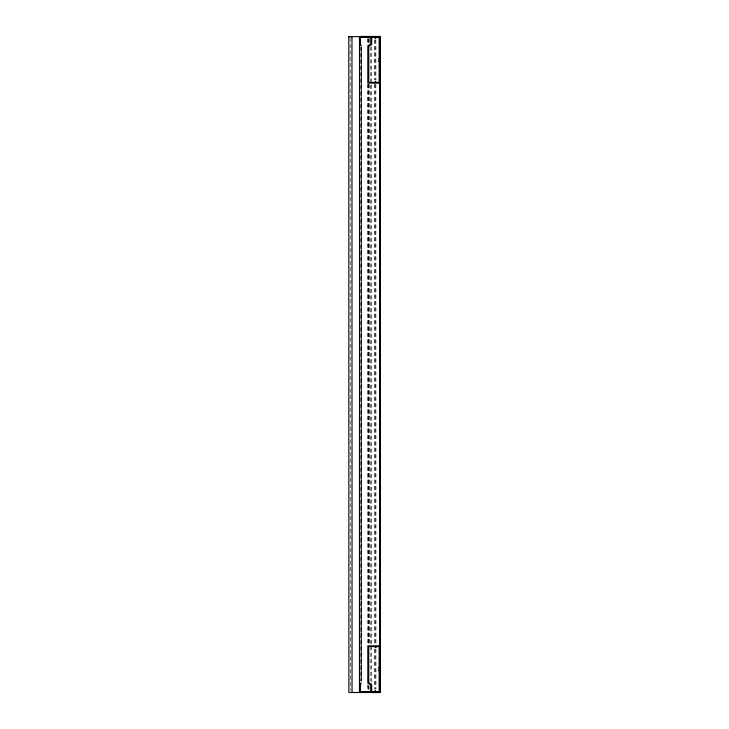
<?xml version="1.0" encoding="UTF-8"?>
<svg xmlns="http://www.w3.org/2000/svg" width="729" height="729" viewBox="0 0 729 729"><rect width="100%" height="100%" fill="white"/><g stroke="black" fill="none" stroke-linecap="round" stroke-linejoin="round"><path stroke-width="0.55" stroke-dasharray="3.65 2.73" d="M375.882 39.867L375.9 79.999M375.882 84.282L375.964 644.728M375.936 649.202L375.973 689.133M374.952 39.867L374.961 79.999M374.952 84.282L375.025 644.728M374.952 649.202L375.034 689.133M374.897 39.867L374.897 79.725M374.897 84.282L374.897 644.646M374.897 649.202L374.897 689.06M371.672 46.702L371.754 682.244M370.742 46.911L370.815 681.105M369.002 38.974L369.002 42.391M369.011 84.518L369.074 644.7M368.992 38.728L368.992 43.284M368.992 84.282L368.992 644.646M368.992 685.643L368.992 690.199M368.765 38.728L368.765 43.284M368.765 84.282L368.838 644.728M368.765 685.643L368.847 690.272M368.017 38.728L368.017 43.567M368.017 84.282L368.09 644.728M368.017 685.643L368.099 690.272M367.826 38.728L367.817 44.214M367.826 84.282L367.963 644.728M367.817 684.713L367.963 690.272M361.256 681.305L361.229 46.92L361.183 681.105M361.092 47.841L361.092 681.096M360.901 46.929L360.973 681.105M350.166 37.817L350.239 690.208"/><path stroke-width="1.09" d="M380.082 36.732L380.101 692.295M380.091 83.17L367.817 83.124L367.817 45.818L370.724 43.95L370.724 37.389L360.418 37.389L360.418 43.95L361.21 45.599L359.506 45.727M359.479 683.301L361.21 683.337L360.418 684.987L360.418 691.548L370.724 691.548L370.724 684.987L367.817 683.109L367.817 645.812L380.101 645.812M350.239 692.486L348.89 692.495L348.808 36.678L380.101 36.669M359.479 692.295L359.552 36.66M374.988 692.486L376.018 692.55M361.192 36.678L360.436 36.678M351.378 36.678L351.97 36.678L352.043 692.495L351.46 692.495M361.229 692.495L360.509 692.486M349.884 692.495L380.183 692.55L380.101 36.45L359.488 36.45L359.616 692.477M349.802 36.678L348.817 36.678M380.073 36.45L380 692.55M375.927 38.026L375.408 38.61L374.943 37.389L371.662 37.389L371.662 44.46L368.756 46.337L368.756 82.368L374.943 82.368L375.408 81.156L375.882 82.368L379.162 82.368L379.162 61.282L378.46 61.054L379.162 60.817L379.162 58.94L378.46 58.712L379.162 58.475L379.162 37.389L375.882 37.389L375.927 38.026M375.927 647.197L375.408 647.78L374.943 646.559L368.756 646.559L368.756 682.599L371.662 684.476L371.662 691.548L374.943 691.548L375.408 690.327L375.882 691.548L379.162 691.548L379.162 670.461L378.46 670.224L379.162 669.987L379.162 668.11L378.46 667.882L379.162 667.646L379.162 646.559L375.882 646.559L375.927 647.197"/></g></svg>
